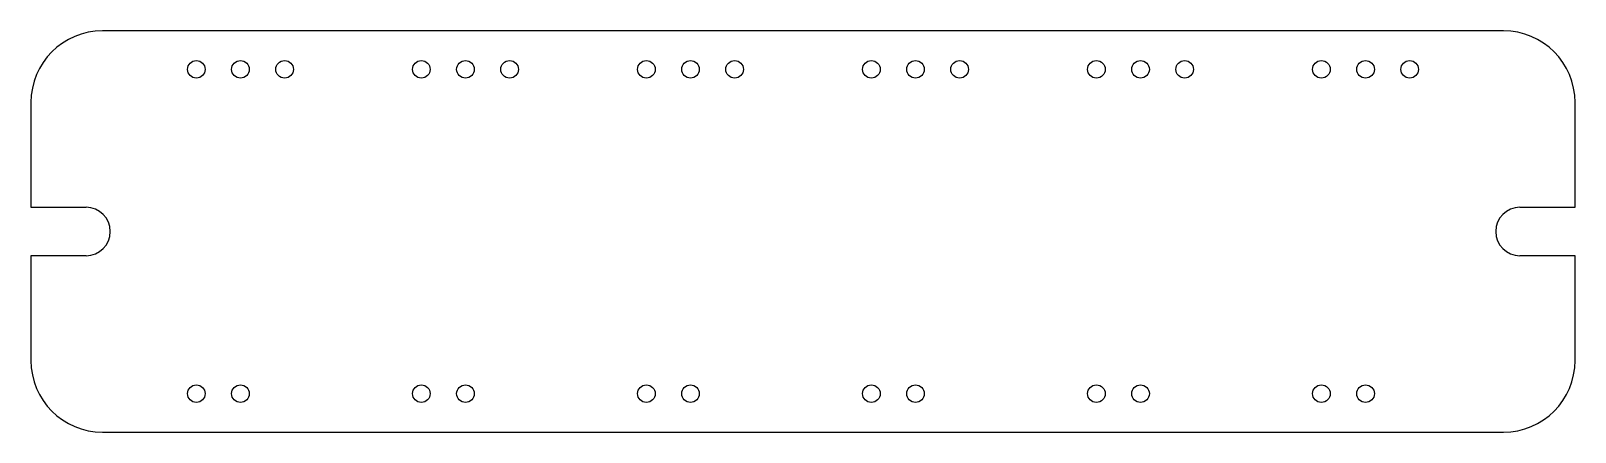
# Model space of a CAD drawing. Header units: millimetres. Extents: x -9.5 to 60.5, y -9.1 to 9.1.
import ezdxf

# ---------------------------------------------------------------- set-up
doc = ezdxf.new("R2010")
doc.units = ezdxf.units.MM

msp = doc.modelspace()

# ---------------------------------------------------------------- linework, layer by layer
at = {"color": 7, "linetype": 'Continuous', "lineweight": 25}
for p, q in [((57.25, 9.1), (-6.25, 9.1)), ((-9.5, 5.85), (-9.5, 1.1)), ((60.5, 1.1), (60.5, 5.85)), ((-9.5, 1.1), (-7, 1.1)), ((58, 1.1), (60.5, 1.1)), ((-9.5, -1.1), (-9.5, -5.85)), ((-7, -1.1), (-9.5, -1.1)), ((60.5, -1.1), (58, -1.1)), ((60.5, -5.85), (60.5, -1.1)), ((-6.25, -9.1), (57.25, -9.1))]:
    msp.add_line(p, q, dxfattribs=at)
for centre in [(-2, 7.355), (0, 7.355), (2, 7.355), (8.2, 7.355), (10.2, 7.355), (12.2, 7.355), (18.4, 7.355), (20.4, 7.355), (22.4, 7.355), (28.6, 7.355), (30.6, 7.355), (32.6, 7.355), (38.8, 7.355), (40.8, 7.355), (42.8, 7.355), (49, 7.355), (51, 7.355), (53, 7.355), (-2, -7.355), (0, -7.355), (8.2, -7.355), (10.2, -7.355), (18.4, -7.355), (20.4, -7.355), (28.6, -7.355), (30.6, -7.355), (38.8, -7.355), (40.8, -7.355), (49, -7.355), (51, -7.355)]:
    msp.add_circle(centre, 0.4, dxfattribs=at)
for centre, radius, start, end in [((-6.25, 5.85), 3.25, 90, 180), ((57.25, 5.85), 3.25, 0, 90), ((-7, 0), 1.1, 270, 90), ((58, 0), 1.1, 90, 270), ((-6.25, -5.85), 3.25, 180, 270), ((57.25, -5.85), 3.25, 270, 0)]:
    msp.add_arc(centre, radius, start, end, dxfattribs=at)

doc.saveas('drawing.dxf')
